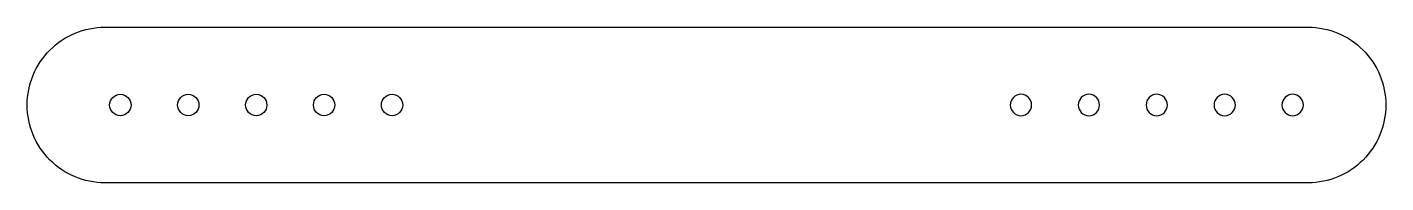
# Model space of a CAD drawing. Header units: millimetres. Extents: x 2100.3 to 2170.3, y 1609.6 to 1617.6.
import ezdxf

# ---------------------------------------------------------------- set-up
doc = ezdxf.new("R2010")
doc.units = ezdxf.units.MM

# ---------------------------------------------------------------- blocks, each defined once
blk = doc.blocks.new('*U2')
blk.add_circle((0, 0), 0.55)
blk = doc.blocks.new('*U3')
at = {"color": 0, "linetype": 'ByBlock', "lineweight": -2, "transparency": 16777216}
for p in [(2105.064, 1613.599), (2108.564, 1613.599), (2112.064, 1613.599), (2115.564, 1613.599), (2119.064, 1613.599)]:
    blk.add_blockref('*U2', p, dxfattribs=at)
blk = doc.blocks.new('*U4')
blk.add_circle((0, 0), 0.55)
blk = doc.blocks.new('*U6')
at = {"color": 0, "linetype": 'ByBlock', "lineweight": -2, "transparency": 16777216}
for p in [(2105.064, 1613.599), (2108.564, 1613.599), (2112.064, 1613.599), (2115.564, 1613.599), (2119.064, 1613.599)]:
    blk.add_blockref('*U4', p, dxfattribs=at)

msp = doc.modelspace()

# ---------------------------------------------------------------- linework, layer by layer
msp.add_lwpolyline([(2104.264, 1617.599), (2166.264, 1617.599, -0.414214), (2170.264, 1613.599), (2170.264, 1613.599, -0.414214), (2166.264, 1609.599), (2104.264, 1609.599, -0.414214), (2100.264, 1613.599), (2100.264, 1613.599, -0.414214)], format="xyb", close=True)

# ---------------------------------------------------------------- block references
msp.add_blockref('*U3', (0, 0))
at = {"xscale": -1}
msp.add_blockref('*U6', (4270.528, 0), dxfattribs=at)

doc.saveas('drawing.dxf')
